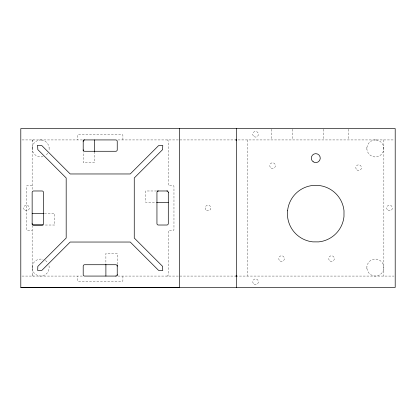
<?xml version="1.0" encoding="UTF-8"?>
<svg xmlns="http://www.w3.org/2000/svg" width="416" height="416" viewBox="0 0 416 416"><rect width="100%" height="100%" fill="white"/><g stroke="black" fill="none" stroke-linecap="round" stroke-linejoin="round"><path stroke-width="0.31" stroke-dasharray="2.08 1.56" d="M32.188 147.566L32.188 149.308M32.188 266.692L32.188 268.434M366.881 147.566L366.881 149.308M366.881 266.692L366.881 268.434M39.785 139.968L41.522 139.968M374.478 139.968L376.215 139.968M22.032 139.927L82.68 139.927M117.998 139.927L394.202 139.927M32.146 185.307L27.893 185.307A1.414 1.414 0 0 0 26.473 186.727L26.473 229.273A1.414 1.414 0 0 0 27.893 230.693L32.146 230.693M156.619 190.98L145.6 190.98L145.6 202.327L155.974 202.327M44.465 213.673L54.834 213.673L54.834 225.02L44.465 225.02M22.001 276.073L82.519 276.073M117.962 276.073L235.31 276.073M235.804 276.073L393.999 276.073M383.812 147.566L383.812 149.308A8.497 8.497 0 0 1 376.215 156.894L374.478 156.9A8.497 8.497 0 0 1 366.902 149.308M49.119 147.566L49.119 149.308A8.497 8.497 0 0 1 48.776 150.966M383.854 139.927L383.854 276.073M348.717 129.21L348.717 139.927M323.346 129.21L323.346 139.927M292.458 129.21L292.458 139.927M271.664 129.21L271.664 139.927M247.707 139.927L247.707 276.073M122.907 139.927L122.907 135.673A1.414 1.414 0 0 0 121.493 134.254L78.946 134.254A1.414 1.414 0 0 0 77.527 135.673L77.527 139.927M122.907 276.073L122.907 280.327A1.414 1.414 0 0 1 121.493 281.746L78.946 281.746A1.414 1.414 0 0 1 77.527 280.327L77.527 276.073M117.234 264.404L117.234 253.38L105.893 253.38L105.893 264.404M94.546 151.596L94.546 162.62L83.2 162.62L83.2 151.596M32.146 139.927L32.146 190.497M32.146 225.503L32.146 276.073M366.902 147.586A8.497 8.497 0 0 1 374.494 139.994M376.215 139.994A8.497 8.497 0 0 1 383.807 147.586M366.902 268.434A8.497 8.497 0 0 0 374.494 276.021L376.215 276.026A8.497 8.497 0 0 0 383.807 268.434L383.812 266.692A8.497 8.497 0 0 0 376.215 259.121L374.478 259.1A8.497 8.497 0 0 0 366.902 266.713M32.214 268.434A8.497 8.497 0 0 0 39.801 276.021L41.522 276.026A8.497 8.497 0 0 0 49.114 268.434L49.119 266.692A8.497 8.497 0 0 0 48.776 265.049M32.214 266.713A8.497 8.497 0 0 1 39.801 259.121L41.522 259.1A8.497 8.497 0 0 1 43.181 259.459M45.412 260.525A8.497 8.497 0 0 1 47.71 262.824M47.71 153.192A8.497 8.497 0 0 1 45.412 155.49M43.181 156.556A8.497 8.497 0 0 1 41.522 156.894L39.785 156.9A8.497 8.497 0 0 1 32.214 149.302M32.214 147.586A8.497 8.497 0 0 1 39.801 139.994M41.522 139.994A8.497 8.497 0 0 1 49.114 147.581M166.873 276.073A1.414 1.414 0 0 0 168.293 274.654L168.293 230.693L172.546 230.693A1.414 1.414 0 0 0 173.961 229.273L173.966 186.727A1.414 1.414 0 0 0 172.546 185.312L168.293 185.307L168.293 141.346A1.414 1.414 0 0 0 166.873 139.927M33.566 276.073A1.414 1.414 0 0 1 32.146 274.654M32.146 141.346A1.414 1.414 0 0 1 33.566 139.927M388.107 210.454A2.839 2.839 0 0 0 392.366 208A2.839 2.839 0 0 0 388.107 205.54A2.839 2.839 0 0 0 388.107 210.454M330.122 261.04A2.839 2.839 0 0 0 334.376 258.58A2.839 2.839 0 0 0 330.122 256.126A2.839 2.839 0 0 0 330.122 261.04M280.171 261.04A2.839 2.839 0 0 0 284.424 258.58A2.839 2.839 0 0 0 280.171 256.126A2.839 2.839 0 0 0 280.171 261.04M254.171 284.201A2.839 2.839 0 0 0 258.424 281.746A2.839 2.839 0 0 0 254.171 279.287A2.839 2.839 0 0 0 254.171 284.201M25.054 210.454A2.839 2.839 0 0 0 29.307 208A2.839 2.839 0 0 0 25.054 205.54A2.839 2.839 0 0 0 25.054 210.454M254.171 136.713A2.839 2.839 0 0 0 258.424 134.254A2.839 2.839 0 0 0 254.171 131.799A2.839 2.839 0 0 0 254.171 136.713M271.185 168.069A2.839 2.839 0 0 0 275.444 165.61A2.839 2.839 0 0 0 271.185 163.155A2.839 2.839 0 0 0 271.185 168.069M356.98 169.957A2.839 2.839 0 0 0 361.462 167.95A2.839 2.839 0 0 0 357.484 165.069A2.839 2.839 0 0 0 356.98 169.957M206.58 210.454A2.839 2.839 0 0 0 210.839 208A2.839 2.839 0 0 0 206.58 205.54A2.839 2.839 0 0 0 206.58 210.454"/><path stroke-width="0.62" d="M236.496 275.647L235.919 276.026L236.366 276.52M236.454 140.364L235.919 139.974L236.366 139.48M83.762 139.927L115.82 139.927A1.42 1.42 0 0 1 117.234 141.346L117.234 149.854A1.42 1.42 0 0 1 115.82 151.273L84.62 151.273A1.42 1.42 0 0 1 83.2 149.854M235.924 139.927L236.538 139.927M157.269 190.98L167.643 190.98M156.619 202.327L168.293 202.327M32.146 213.673L43.815 213.673M32.791 225.02L43.165 225.02M116.064 276.073L84.62 276.073A1.42 1.42 0 0 1 83.2 274.654L83.2 266.146A1.42 1.42 0 0 1 84.62 264.727L115.82 264.727A1.42 1.42 0 0 1 117.234 266.146M235.924 276.073L236.496 276.073M20.8 287.42L395.2 287.42L395.2 128.58L20.8 128.58L20.8 287.42L179.634 287.42L179.634 128.58M236.366 128.58L236.366 287.42M168.293 192.244L168.293 223.6A1.42 1.42 0 0 1 166.873 225.02L158.366 225.02A1.42 1.42 0 0 1 156.946 223.6L156.946 192.4A1.42 1.42 0 0 1 158.366 190.98M117.234 265.049L117.234 275.423M105.893 264.404L105.893 276.073M94.546 139.927L94.546 151.596M83.2 140.577L83.2 150.946M32.146 224.385L32.146 192.4A1.42 1.42 0 0 1 33.566 190.98L42.073 190.98A1.42 1.42 0 0 1 43.493 192.4L43.493 223.6A1.42 1.42 0 0 1 42.073 225.02L33.566 225.02A1.42 1.42 0 0 1 32.146 223.6M166.873 190.98A1.42 1.42 0 0 1 168.293 192.4M117.234 274.654A1.42 1.42 0 0 1 115.82 276.073M83.2 141.346A1.42 1.42 0 0 1 84.62 139.927M287.565 210.772L287.565 216.57A28.314 28.314 0 0 0 312.884 241.873L318.682 241.888A28.314 28.314 0 0 0 343.98 216.57L344.001 210.772A28.314 28.314 0 0 0 318.682 185.474L312.884 185.453A28.314 28.314 0 0 0 287.581 210.772M37.643 145.564L37.82 149.614L66.18 177.975L66.18 238.025L37.82 266.391L37.69 270.525L41.829 270.4L70.195 242.039L130.244 242.039L158.605 270.4L162.744 270.525L162.62 266.391L134.254 238.025L134.254 177.975L162.62 149.609L162.765 145.501L158.605 145.6L130.244 173.966L70.195 173.966L41.829 145.6L37.653 145.532M313.154 161.767A4.482 4.482 0 0 0 320.242 158.595A4.482 4.482 0 0 0 313.95 154.045A4.482 4.482 0 0 0 313.154 161.767"/></g></svg>
